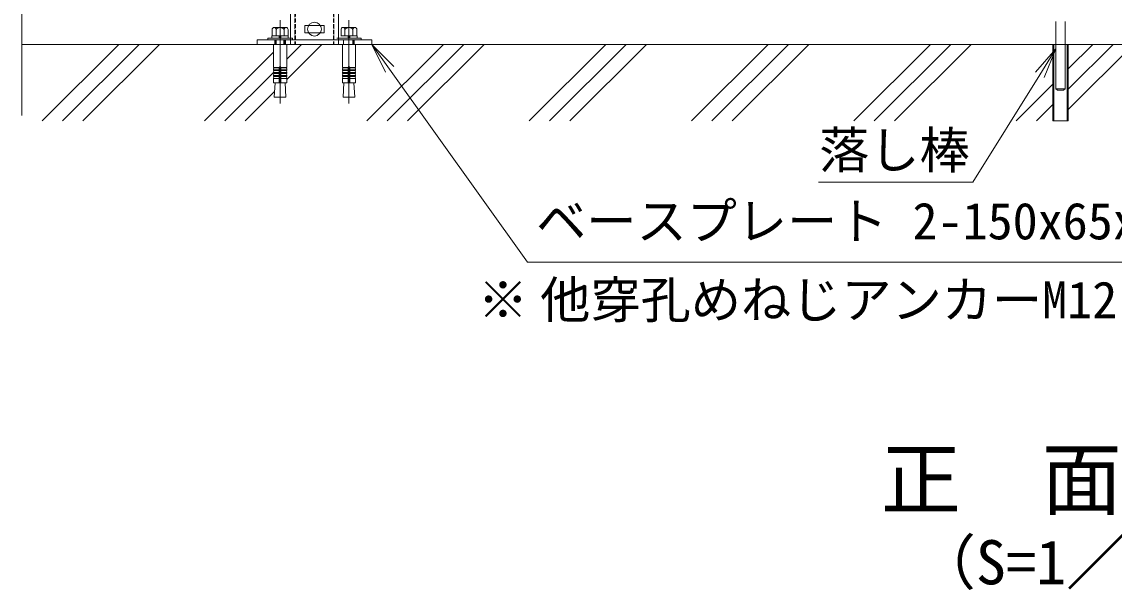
# Model space of a CAD drawing. Units: millimetres, scale not verified. Extents: x -4200 to 4200, y -2970 to 2970.
# Drawn here: x -1326 to 102, y -469 to 274 of the extents above; entities that cross this region are included whole.
import ezdxf
from ezdxf.enums import TextEntityAlignment as Align

# ---------------------------------------------------------------- set-up
doc = ezdxf.new("R2010")
doc.units = ezdxf.units.MM
doc.header["$LTSCALE"] = 20
for name, pattern in [('DASHED', [7.5, 6, -1.5]), ('USER1', [50.8, 31.75, -6.35, 6.35, -6.35]), ('USER3', [0.375, 0.25, -0.125])]:
    doc.linetypes.add(name, pattern=pattern)
for name, color, linetype, lineweight in [('0-0_D-STR-TXT', 7, 'Continuous', 9), ('0-1_D-STR3', 3, 'Continuous', 13), ('0-2_D-BMK', 2, 'USER1', 13), ('0-3_D-STR1', 1, 'Continuous', 18), ('0-4_D-STR-DIM', 7, 'Continuous', 9), ('0-5_0', 7, 'Continuous', 9), ('0-7_D-STR2', 7, 'Continuous', 9), ('0-A_D-DCR-HCH', 7, 'Continuous', 9), ('0-B_D-BGD', 7, 'Continuous', 9)]:
    doc.layers.add(name, color=color, linetype=linetype, lineweight=lineweight)
doc.styles.add('ＭＳ ゴシック', font='')
doc.styles.get('ＭＳ ゴシック').set_extended_font_data('MS Gothic')

# ---------------------------------------------------------------- blocks, each defined once
blk = doc.blocks.new('U60')
at = {"layer": '0-1_D-STR3'}
for p, q in [((18880, 600), (18880, -1160)), ((19120, 600), (19120, -1160)), ((18800, -2000), (18800, 0)), ((18800, 0), (19200, 0)), ((18824, -2000), (18824, 0)), ((19176, -2000), (19176, 0)), ((19200, -2000), (19200, 0)), ((18880, -1160), (18920, -1200)), ((18880, -1160), (19120, -1160)), ((19080, -1200), (18920, -1200)), ((19080, -1200), (18920, -1200)), ((19080, -1200), (19120, -1160)), ((19200, -2000), (18800, -2000))]:
    blk.add_line(p, q, dxfattribs=at)
blk = doc.blocks.new('ベースプレート部品\u3000正面図')
at = {"layer": '0-1_D-STR3', "linetype": 'DASHED'}
for p, q in [((16787, 48401.4), (16787, 46521.4)), ((17807, 48401.4), (17807, 46521.4)), ((16257, 46641.4), (16257, 46521.4)), ((16537, 46641.4), (16537, 46521.4)), ((16667, 46641.4), (16667, 46521.4)), ((17927, 46641.4), (17927, 46521.4)), ((18057, 46641.4), (18057, 46521.4)), ((18337, 46641.4), (18337, 46521.4))]:
    blk.add_line(p, q, dxfattribs=at)
at = {"layer": '0-1_D-STR3'}
for p, q in [((17546.8, 48256.4), (17046.7, 48256.4)), ((17046.7, 48256.4), (17046.7, 48066.4)), ((17546.7, 48256.4), (17546.7, 48066.4)), ((17927, 48401.4), (17927, 46641.4)), ((17546.7, 48066.4), (17046.8, 48066.4)), ((17546.8, 47016.4), (17046.7, 47016.4)), ((17046.7, 47016.4), (17046.7, 46826.4)), ((17546.7, 46826.4), (17046.8, 46826.4)), ((17546.7, 47016.4), (17546.7, 46826.4)), ((15797, 46641.4), (15797, 46521.4)), ((15797, 46641.4), (18797, 46641.4)), ((18797, 46641.4), (18797, 46521.4)), ((15797, 46521.4), (18797, 46521.4))]:
    blk.add_line(p, q, dxfattribs=at)
blk.add_lwpolyline([(17927, 48401.4), (16667, 48401.4), (16667, 46641.4)], dxfattribs=at)
blk = doc.blocks.new('_Open')
at = {"layer": '0-5_0'}
blk.add_line((-20, 3.33), (0, 0), dxfattribs=at)
blk.add_lwpolyline([(-20, -3.33), (0, 0), (-20, 0)], dxfattribs=at)
blk = doc.blocks.new('MLeader3')
at = {"layer": '0-0_D-STR-TXT'}
blk.add_line((-850.57, 207.81), (-868.39, 244.24), dxfattribs=at)
for points in [[(-839.72, 215.56), (-868.39, 244.24), (-845.14, 211.69)], [(-845.14, 211.69), (-665.1, -40.37), (109.74, -40.37), (155.85, -40.37)]]:
    blk.add_lwpolyline(points, dxfattribs=at)

msp = doc.modelspace()

# ---------------------------------------------------------------- linework, layer by layer
at = {"layer": '0-0_D-STR-TXT'}
msp.add_lwpolyline([(-284.58, 64.41), (-83.1, 64.41), (4.42, 204.53)], dxfattribs=at)
at = {"layer": '0-1_D-STR3', "lineweight": 18}
for p, q in [((-998.7, 263.84), (-998.7, 255.54)), ((-980.51, 266.34), (-996.1, 266.34)), ((-994.3, 266.34), (-982.3, 266.34)), ((-993.5, 255.54), (-993.5, 263.84)), ((-983.11, 255.54), (-983.11, 263.84)), ((-977.91, 255.54), (-977.91, 263.84)), ((-908.7, 263.84), (-908.7, 255.54)), ((-890.52, 266.34), (-906.1, 266.34)), ((-904.31, 266.34), (-892.31, 266.34)), ((-903.51, 255.54), (-903.51, 263.84)), ((-893.11, 255.54), (-893.11, 263.84)), ((-887.92, 255.54), (-887.92, 263.84)), ((-1004.3, 252.54), (-1004.3, 250.24)), ((-972.3, 252.54), (-1004.3, 252.54)), ((-1004.3, 250.24), (-972.3, 250.24)), ((-977.55, 255.54), (-999.05, 255.54)), ((-999.05, 255.54), (-999.05, 252.54)), ((-999.05, 252.54), (-977.55, 252.54)), ((-998.7, 255.54), (-977.91, 255.54)), ((-996.95, 244.24), (-996.95, 214.2)), ((-994.3, 250.24), (-994.3, 244.24)), ((-993.22, 244.24), (-993.22, 250.24)), ((-989.8, 255.54), (-989, 252.54)), ((-986.8, 252.54), (-987.61, 255.54)), ((-983.38, 244.24), (-983.38, 250.24)), ((-982.3, 244.24), (-982.3, 250.24)), ((-979.65, 244.24), (-979.65, 214.2)), ((-977.55, 252.54), (-977.55, 255.54)), ((-972.3, 250.24), (-972.3, 252.54)), ((-882.31, 252.54), (-914.31, 252.54)), ((-914.31, 250.24), (-882.31, 250.24)), ((-887.56, 255.54), (-909.06, 255.54)), ((-909.06, 252.54), (-887.56, 252.54)), ((-908.7, 255.54), (-887.92, 255.54)), ((-906.96, 244.24), (-906.96, 214.2)), ((-899.81, 255.54), (-899.01, 252.54)), ((-896.81, 252.54), (-897.61, 255.54)), ((-893.39, 244.24), (-893.39, 250.24)), ((-892.31, 244.24), (-892.31, 250.24)), ((-889.66, 244.24), (-889.66, 214.2)), ((-887.56, 252.54), (-887.56, 255.54)), ((-882.31, 250.24), (-882.31, 252.54)), ((-989.3, 214.2), (-996.95, 214.2)), ((-996.95, 211.7), (-996.52, 214.16)), ((-989.3, 214.2), (-989.3, 194.24)), ((-987.3, 214.2), (-979.65, 214.2)), ((-987.3, 214.2), (-987.3, 194.24)), ((-979.65, 211.7), (-980.09, 214.16)), ((-899.31, 214.2), (-906.96, 214.2)), ((-906.96, 211.7), (-906.53, 214.16)), ((-899.31, 214.2), (-899.31, 194.24)), ((-897.31, 214.2), (-889.66, 214.2)), ((-897.31, 214.2), (-897.31, 194.24)), ((-889.66, 211.7), (-890.09, 214.16)), ((-996.95, 211.7), (-989.3, 211.7)), ((-996.95, 211.7), (-996.95, 210.2)), ((-996.95, 210.2), (-989.3, 210.2)), ((-996.95, 207.7), (-996.52, 210.16)), ((-996.95, 207.7), (-989.3, 207.7)), ((-996.95, 207.7), (-996.95, 206.2)), ((-996.95, 206.2), (-989.3, 206.2)), ((-996.95, 203.7), (-996.52, 206.16)), ((-996.95, 203.7), (-989.3, 203.7)), ((-996.95, 203.7), (-996.95, 202.2)), ((-996.95, 199.74), (-996.52, 202.2)), ((-996.95, 202.2), (-989.3, 202.2)), ((-979.65, 211.7), (-987.3, 211.7)), ((-979.65, 210.2), (-987.3, 210.2)), ((-979.65, 207.7), (-987.3, 207.7)), ((-979.65, 206.2), (-987.3, 206.2)), ((-979.65, 203.7), (-987.3, 203.7)), ((-979.65, 202.2), (-987.3, 202.2)), ((-979.65, 207.7), (-980.09, 210.16)), ((-979.65, 203.7), (-980.09, 206.16)), ((-979.65, 199.74), (-980.09, 202.2)), ((-979.65, 211.7), (-979.65, 210.2)), ((-979.65, 207.7), (-979.65, 206.2)), ((-979.65, 203.7), (-979.65, 202.2)), ((-906.96, 211.7), (-899.31, 211.7)), ((-906.96, 211.7), (-906.96, 210.2)), ((-906.96, 210.2), (-899.31, 210.2)), ((-906.96, 207.7), (-906.53, 210.16)), ((-906.96, 207.7), (-899.31, 207.7)), ((-906.96, 207.7), (-906.96, 206.2)), ((-906.96, 206.2), (-899.31, 206.2)), ((-906.96, 203.7), (-906.53, 206.16)), ((-906.96, 203.7), (-899.31, 203.7)), ((-906.96, 203.7), (-906.96, 202.2)), ((-906.96, 199.74), (-906.53, 202.2)), ((-906.96, 202.2), (-899.31, 202.2)), ((-889.66, 211.7), (-897.31, 211.7)), ((-889.66, 210.2), (-897.31, 210.2)), ((-889.66, 207.7), (-897.31, 207.7)), ((-889.66, 206.2), (-897.31, 206.2)), ((-889.66, 203.7), (-897.31, 203.7)), ((-889.66, 202.2), (-897.31, 202.2)), ((-889.66, 207.7), (-890.09, 210.16)), ((-889.66, 203.7), (-890.09, 206.16)), ((-889.66, 199.74), (-890.09, 202.2)), ((-889.66, 211.7), (-889.66, 210.2)), ((-889.66, 207.7), (-889.66, 206.2)), ((-889.66, 203.7), (-889.66, 202.2)), ((-996.95, 199.74), (-989.3, 199.74)), ((-996.95, 199.74), (-996.95, 194.24)), ((-996.95, 194.24), (-979.65, 194.24)), ((-994.8, 194.24), (-995.88, 175.14)), ((-979.65, 199.74), (-987.3, 199.74)), ((-981.81, 194.24), (-980.72, 175.14)), ((-979.65, 199.74), (-979.65, 194.24)), ((-906.96, 199.74), (-899.31, 199.74)), ((-906.96, 199.74), (-906.96, 194.24)), ((-906.96, 194.24), (-889.66, 194.24)), ((-904.8, 194.24), (-905.89, 175.14)), ((-889.66, 199.74), (-897.31, 199.74)), ((-891.82, 194.24), (-890.73, 175.14)), ((-889.66, 199.74), (-889.66, 194.24)), ((-980.72, 175.14), (-995.88, 175.14)), ((-890.73, 175.14), (-905.89, 175.14))]:
    msp.add_line(p, q, dxfattribs=at)
at = {"layer": '0-1_D-STR3'}
for p, q in [((-996.95, 244.24), (-979.65, 244.24)), ((-906.96, 244.24), (-889.66, 244.24))]:
    msp.add_line(p, q, dxfattribs=at)
msp.add_circle((-943.41, 264.23), 9, dxfattribs=at)
at = {"layer": '0-1_D-STR3', "lineweight": 18}
for centre, radius, start, end in [((-996.1, 263.74), 2.6, 2.20423, 177.79577), ((-988.3, 259.69), 6.65, 38.61324, 141.38676), ((-980.51, 263.74), 2.6, 2.20423, 177.79577), ((-906.1, 263.74), 2.6, 2.20423, 177.79577), ((-898.31, 259.69), 6.65, 38.61324, 141.38676), ((-890.52, 263.74), 2.6, 2.20423, 177.79577), ((-988.3, 214.2), 1, 0, 180), ((-898.31, 214.2), 1, 0, 180)]:
    msp.add_arc(centre, radius, start, end, dxfattribs=at)
at = {"layer": '0-2_D-BMK'}
for p, q in [((-988.3, 276.14), (-988.3, 167.14)), ((-898.31, 276.14), (-898.31, 167.14))]:
    msp.add_line(p, q, dxfattribs=at)
at = {"layer": '0-3_D-STR1', "linetype": 'USER3'}
for p, q in [((-968.39, 338.24), (-968.39, 244.24)), ((-918.39, 338.24), (-918.39, 244.24))]:
    msp.add_line(p, q, dxfattribs=at)
at = {"layer": '0-3_D-STR1'}
msp.add_line((-968.4, 244.24), (-918.4, 244.24), dxfattribs=at)
at = {"layer": '0-7_D-STR2'}
msp.add_line((-1325.77, 151.24), (-1325.77, 649.09), dxfattribs=at)
at = {"layer": '0-A_D-DCR-HCH'}
for p, q in [((-1299.07, 144.24), (-1199.07, 244.24)), ((-1272.55, 144.24), (-1172.55, 244.24)), ((-1246.03, 144.24), (-1146.03, 244.24)), ((-979.65, 198.48), (-933.9, 244.24)), ((-979.65, 225), (-960.42, 244.24)), ((-874.8, 144.24), (-774.8, 244.24)), ((-848.28, 144.24), (-748.29, 244.24)), ((-821.77, 144.24), (-721.77, 244.24)), ((-662.67, 144.24), (-562.67, 244.24)), ((-636.15, 144.24), (-536.15, 244.24)), ((-609.64, 144.24), (-509.64, 244.24)), ((-450.54, 144.24), (-350.54, 244.24)), ((-424.02, 144.24), (-324.02, 244.24)), ((-397.5, 144.24), (-297.5, 244.24)), ((-238.41, 144.24), (-138.41, 244.24)), ((-211.89, 144.24), (-111.89, 244.24)), ((-185.37, 144.24), (-85.37, 244.24)), ((41.61, 159.08), (126.76, 244.24)), ((41.61, 185.6), (100.24, 244.24)), ((41.61, 212.12), (73.73, 244.24)), ((-1086.93, 144.24), (-996.95, 234.22)), ((-1060.42, 144.24), (-996.95, 207.7)), ((-26.27, 144.24), (21.61, 192.12)), ((-1033.9, 144.24), (-995.45, 182.68)), ((0.24, 144.24), (21.61, 165.6))]:
    msp.add_line(p, q, dxfattribs=at)
at = {"layer": '0-B_D-BGD'}
for p, q in [((25.61, 244.24), (-1325.77, 244.24)), ((1438.98, 244.24), (37.61, 244.24))]:
    msp.add_line(p, q, dxfattribs=at)

# ---------------------------------------------------------------- block references
at = {"layer": '0-0_D-STR-TXT'}
msp.add_blockref('MLeader3', (0, 0), dxfattribs=at)
at = {"layer": '0-0_D-STR-TXT', "xscale": 2, "yscale": 2, "rotation": 58.01316}
msp.add_blockref('_Open', (25.61, 238.46), dxfattribs=at)
at = {"layer": '0-4_D-STR-DIM', "xscale": 0.05, "yscale": 0.05}
for name, p in [('U60', (-918.39, 244.24)), ('ベースプレート部品\u3000正面図', (-1808.24, -2081.84))]:
    msp.add_blockref(name, p, dxfattribs=at)

# ---------------------------------------------------------------- texts
at = {"layer": '0-0_D-STR-TXT', "style": 'ＭＳ ゴシック'}
for s, height, p in [('落し棒', 48.09, (-283.92, 67.76)), ('ベースプレート 2-150x65x6', 48.09, (-653.76, -24.98)), ('※', 48.09, (-729.9, -127.92)), ('他穿孔めねじアンカーM12', 48.09, (-648.43, -127.99)), ('正\u3000面\u3000図', 76.98, (-203.29, -385.5)), ('（S=1／20）', 57.77, (-157.81, -478.7))]:
    msp.add_text(s, height=height, dxfattribs=at).set_placement(p, align=Align.BOTTOM_LEFT)

doc.saveas('drawing.dxf')
